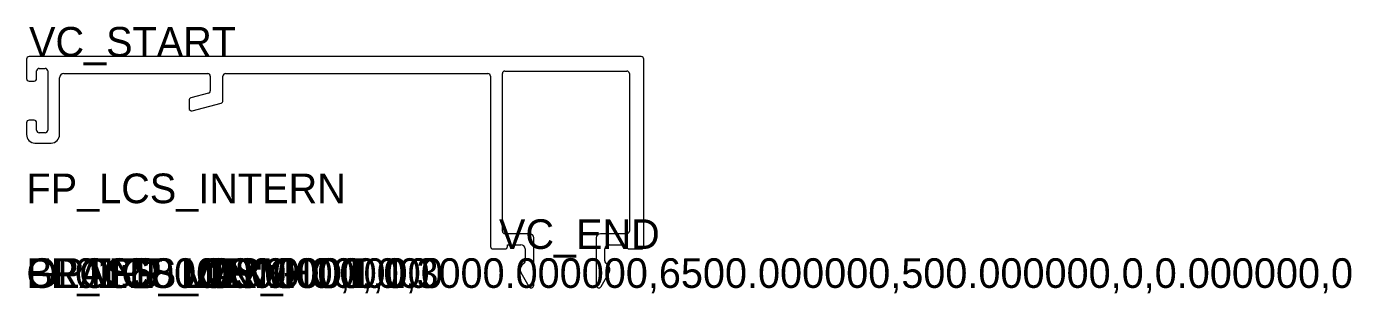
# Model space of a CAD drawing. Header units: metres. Extents: x -39 to 118, y -1 to 181.
# Drawn here: x -38.6 to 117.9, y 149.6 to 181.4 of the extents above.
import ezdxf

# ---------------------------------------------------------------- set-up
doc = ezdxf.new("R2010")
doc.units = ezdxf.units.M

msp = doc.modelspace()

# ---------------------------------------------------------------- linework, layer by layer
for p, q in [((-38.633274, 177.572725), (-38.633274, 175.274426)), ((33.966726, 177.872725), (-38.333274, 177.872725)), ((34.266726, 155.469856), (34.266726, 177.572725)), ((-37.433274, 175.274426), (-37.433274, 176.174426)), ((-37.133274, 176.474426), (-36.433274, 176.474426)), ((-36.133274, 176.174426), (-36.133274, 169.174426)), ((-34.733274, 168.674426), (-34.733274, 175.372725)), ((-34.233274, 175.872725), (-17.233289, 175.872725)), ((-16.933289, 175.572725), (-16.933289, 173.834743)), ((-15.433289, 172.683753), (-15.433289, 175.572725)), ((-15.133289, 175.872725), (15.866726, 175.872725)), ((16.166726, 175.572725), (16.166726, 155.469856)), ((17.566726, 157.269856), (17.566726, 175.872725)), ((17.866726, 176.172725), (32.26641, 176.172725)), ((32.56641, 175.872725), (32.56641, 157.269856)), ((-38.333274, 174.974426), (-37.733274, 174.974426)), ((-19.433289, 172.704474), (-19.433289, 171.772725)), ((-17.155644, 173.544965), (-19.210935, 172.994252)), ((-19.055644, 171.482948), (-15.655644, 172.393975)), ((-38.633274, 170.074426), (-38.633274, 168.674426)), ((-37.733274, 170.374426), (-38.333274, 170.374426)), ((-37.433274, 169.174426), (-37.433274, 170.074426)), ((-37.633274, 167.674426), (-35.733274, 167.674426)), ((-36.433274, 168.874426), (-37.133274, 168.874426)), ((20.766726, 156.969856), (17.866726, 156.969856)), ((32.26641, 156.969856), (29.16641, 156.969856)), ((16.466726, 155.169856), (17.866726, 155.169856)), ((18.166726, 155.469856), (18.166726, 155.669856)), ((18.166726, 155.669856), (19.766726, 155.669856)), ((20.266726, 155.169856), (20.266726, 153.762445)), ((21.266726, 150.869856), (21.266726, 156.469856)), ((28.66641, 156.469856), (28.66641, 150.869856)), ((29.66641, 153.762445), (29.66641, 155.169856)), ((30.16641, 155.669856), (32.266726, 155.669856)), ((32.266726, 155.669856), (32.266726, 155.469856)), ((32.566726, 155.169856), (33.966726, 155.169856)), ((20.178858, 153.550313), (19.869736, 153.24119)), ((30.0634, 153.24119), (29.754278, 153.550313)), ((19.755464, 152.401516), (20.706614, 150.720384)), ((29.226521, 150.720384), (30.177672, 152.401516))]:
    msp.add_line(p, q)
for centre, radius, start, end in [((-38.333274, 177.572725), 0.3, 90, 180), ((33.966726, 177.572725), 0.3, 0, 90), ((-38.333274, 175.274426), 0.3, 180, 270), ((-37.733274, 175.274426), 0.3, 270, 0), ((-37.133274, 176.174426), 0.3, 90, 180), ((-36.433274, 176.174426), 0.3, 0, 90), ((-34.233274, 175.372725), 0.5, 90, 180), ((-17.233289, 175.572725), 0.3, 0, 90), ((-15.133289, 175.572725), 0.3, 90, 180), ((15.866726, 175.572725), 0.3, 0, 90), ((17.866726, 175.872725), 0.3, 90, 180), ((32.26641, 175.872725), 0.3, 0, 90), ((-17.233289, 173.834743), 0.3, 285, 0), ((-19.133289, 172.704474), 0.3, 105, 180), ((-15.733289, 172.683753), 0.3, 285, 0), ((-19.133289, 171.772725), 0.3, 180, 285), ((-38.333274, 170.074426), 0.3, 90, 180), ((-37.733274, 170.074426), 0.3, 0, 90), ((-37.133274, 169.174426), 0.3, 180, 270), ((-36.433274, 169.174426), 0.3, 270, 0), ((-37.633274, 168.674426), 1, 180, 270), ((-35.733274, 168.674426), 1, 270, 0), ((17.866726, 157.269856), 0.3, 180, 270), ((20.766726, 156.469856), 0.5, 0, 90), ((29.16641, 156.469856), 0.5, 90, 180), ((32.26641, 157.269856), 0.3, 270, 0), ((16.466726, 155.469856), 0.3, 180, 270), ((17.866726, 155.469856), 0.3, 270, 0), ((19.766726, 155.169856), 0.5, 0, 90), ((30.16641, 155.169856), 0.5, 90, 180), ((32.566726, 155.469856), 0.3, 180, 270), ((33.966726, 155.469856), 0.3, 270, 0), ((19.966726, 153.762445), 0.3, 315, 0), ((29.96641, 153.762445), 0.3, 180, 225), ((20.364711, 152.746216), 0.7, 135, 209.500322), ((29.568425, 152.746216), 0.7, 330.499678, 45), ((20.966726, 150.869856), 0.3, 209.883652, 0), ((28.96641, 150.869856), 0.3, 180, 330.116348)]:
    msp.add_arc(centre, radius, start, end)

# ---------------------------------------------------------------- texts
for tag, p in [('VC_START', (-38.333274, 177.872725)), ('FP_LCS_INTERN', (-38.633274, 160.569856)), ('VC_END', (17.166726, 155.169856)), ('OPTI:500.000000,1,0,3000.000000,6500.000000,500.000000,0,0.000000,0', (-38.633274, 150.569856)), ('GLASS_MIN:0.000000', (-38.633274, 150.569856)), ('GLASS_MAX:0.000000', (-38.633274, 150.569856)), ('FRONT_VIEW', (-38.633274, 150.569856)), ('BL01:6800.000000,,1', (-38.633274, 150.569856)), ('FP_LCS_ORIG', (-38.633274, 150.569856)), ('FP_LCS_HOT', (-28.633274, 150.569856))]:
    msp.add_attdef(tag, p, '', height=3.5)

doc.saveas('drawing.dxf')
